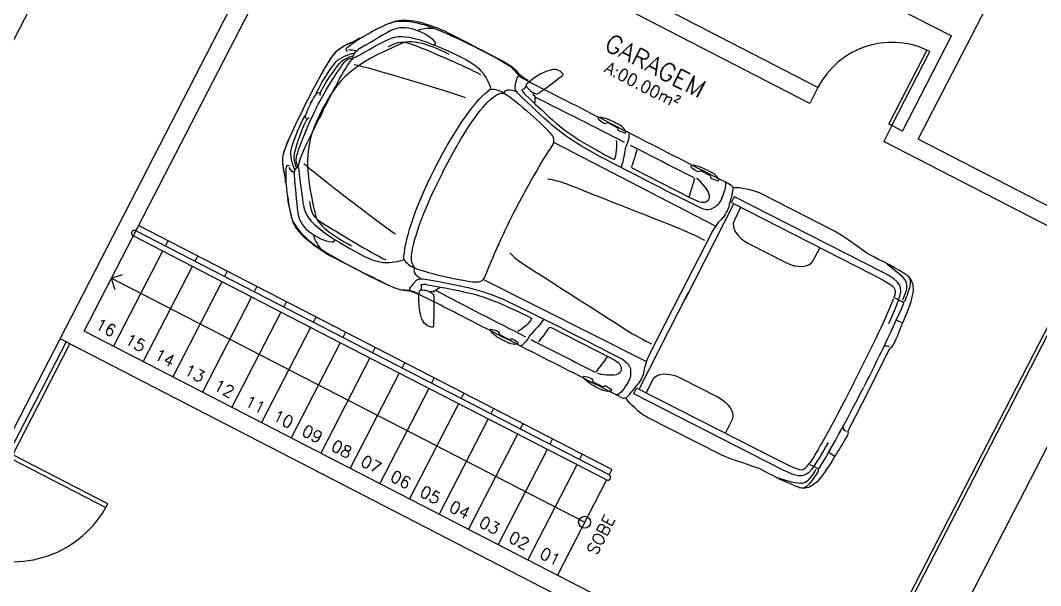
# Model space of a CAD drawing. Header units: millimetres. Extents: x 272118 to 273910, y 9581933 to 9583029.
# Drawn here: x 272799.25 to 272807.83, y 9582585.4 to 9582590.15 of the extents above; entities that cross this region are included whole.
import ezdxf

# ---------------------------------------------------------------- set-up
doc = ezdxf.new("R2010")
doc.units = ezdxf.units.MM
doc.header["$PDMODE"] = 35
doc.linetypes.add('HIDDEN', pattern=[9.525, 6.35, -3.175])
for name, color, linetype in [('ARQ-ALVENARIA', 4, 'Continuous'), ('ARQ-COTAS', 30, 'Continuous'), ('ARQ-ESQ-02', 2, 'Continuous'), ('ARQ-PENA-01', 1, 'Continuous'), ('ARQ-PENA-02', 2, 'Continuous'), ('ARQ-PENA-FINA-CINZA', 8, 'Continuous'), ('ARQ-PROJ-01', 1, 'HIDDEN'), ('ARQ-TEXTO2', 2, 'Continuous')]:
    doc.layers.add(name, color=color, linetype=linetype)
doc.styles.add('ROMANS', font='romans.shx')
doc.styles.add('Romans_Anot', font='romans.shx')
doc.dimstyles.new('Escala 1-100', dxfattribs={"dimscale": 10, "dimtxt": 0.2, "dimasz": 0.15, "dimexe": 0.1, "dimexo": 0.2, "dimgap": 0.15, "dimtad": 1, "dimzin": 4, "dimdsep": 46, "dimtxsty": 'Romans_Anot', "dimblk": 'OBLIQUE', "dimcen": 0.25, "dimclrd": 256, "dimclre": 256, "dimclrt": 2, "dimaunit": 1, "dimadec": 3, "dimazin": 0, "dimtfac": 1, "dimtix": 1, "dimtmove": 2, "dimatfit": 3, "dimfxl": 0, "dimlwd": -1, "dimlwe": -1, "dimarcsym": 0})
doc.dimstyles.new('Escala 1-1000', dxfattribs={"dimscale": 15, "dimtxt": 0.2, "dimasz": 0.15, "dimexe": 0.1, "dimexo": 0.2, "dimgap": 0.15, "dimtad": 1, "dimzin": 4, "dimdsep": 46, "dimtxsty": 'Romans_Anot', "dimblk": 'OBLIQUE', "dimcen": 0.25, "dimse1": 1, "dimse2": 1, "dimsd1": 1, "dimsd2": 1, "dimclrd": 256, "dimclre": 256, "dimclrt": 2, "dimaunit": 1, "dimadec": 3, "dimazin": 0, "dimtfac": 1, "dimtix": 1, "dimtmove": 2, "dimatfit": 3, "dimfxl": 0, "dimlwd": -1, "dimlwe": -1, "dimarcsym": 0})

# ---------------------------------------------------------------- blocks, each defined once
blk = doc.blocks.new('*D47')
at = {"layer": 'Defpoints', "color": 0, "transparency": 16777216}
for p in [(272867.4997, 9582603.7091), (272867.4997, 9582603.7091), (272792.5335, 9582537.527)]:
    blk.add_point(p, dxfattribs=at)
at = {"layer": 'ARQ-COTAS', "color": 2, "transparency": 16777216, "insert": (272827.5347, 9582573.4293), "char_height": 3, "attachment_point": 5, "rotation": 41.4389, "style": 'Romans_Anot'}
blk.add_mtext('100.00', dxfattribs=at)
blk = doc.blocks.new('_Oblique')
at = {"color": 0, "linetype": 'ByBlock', "lineweight": -2}
blk.add_line((-0.5, -0.5), (0.5, 0.5), dxfattribs=at)
blk = doc.blocks.new('*D50')
at = {"layer": 'ARQ-COTAS', "transparency": 16777216}
for p, q in [((272764.0639, 9582594.9512), (272762.4741, 9582591.8667)), ((272800.9762, 9582573.1471), (272762.9322, 9582592.7556)), ((272802.2339, 9582575.5872), (272800.5181, 9582572.2582))]:
    blk.add_line(p, q, dxfattribs=at)
at = {"layer": 'Defpoints', "color": 0, "transparency": 16777216}
for p in [(272764.9802, 9582596.729), (272762.9322, 9582592.7556), (272803.1502, 9582577.3649)]:
    blk.add_point(p, dxfattribs=at)
at = {"layer": 'ARQ-COTAS', "transparency": 16777216, "xscale": 1.5, "yscale": 1.5, "zscale": 1.5}
for p, rotation in [((272762.9322, 9582592.7556), 152.7326999488848), ((272800.9762, 9582573.1471), 332.7326999488848)]:
    blk.add_blockref('_Oblique', p, dxfattribs=dict(at, rotation=rotation))
at = {"layer": 'ARQ-COTAS', "color": 2, "transparency": 16777216, "insert": (272783.0996, 9582585.1735), "char_height": 2, "attachment_point": 5, "rotation": 332.7327, "style": 'Romans_Anot'}
blk.add_mtext('42.80', dxfattribs=at)
blk = doc.blocks.new('*D51')
at = {"layer": 'ARQ-COTAS', "transparency": 16777216}
for p, q in [((272813.8388, 9582593.7373), (272817.2646, 9582591.9716)), ((272807.4649, 9582575.141), (272816.3757, 9582592.4297)), ((272804.9279, 9582576.4486), (272808.3537, 9582574.6829))]:
    blk.add_line(p, q, dxfattribs=at)
at = {"layer": 'Defpoints', "color": 0, "transparency": 16777216}
for p in [(272812.061, 9582594.6536), (272816.3757, 9582592.4297), (272803.1502, 9582577.3649)]:
    blk.add_point(p, dxfattribs=at)
at = {"layer": 'ARQ-COTAS', "transparency": 16777216, "xscale": 1.5, "yscale": 1.5, "zscale": 1.5}
for p, rotation in [((272816.3757, 9582592.4297), 62.73269995504112), ((272807.4649, 9582575.141), 242.7326999550411)]:
    blk.add_blockref('_Oblique', p, dxfattribs=dict(at, rotation=rotation))
at = {"layer": 'ARQ-COTAS', "color": 2, "transparency": 16777216, "insert": (272809.6981, 9582584.9307), "char_height": 2, "attachment_point": 5, "rotation": 62.7327, "style": 'Romans_Anot'}
blk.add_mtext('19.45', dxfattribs=at)

msp = doc.modelspace()

# ---------------------------------------------------------------- hatches: boundary and pattern name
at = {"layer": 'ARQ-ALVENARIA'}
h = msp.add_hatch(color=8, dxfattribs=at)
h.paths.add_polyline_path([(272803.5083, 9582589.5913, 0.002536), (272803.5416, 9582589.5569)], flags=0)
h.paths.add_polyline_path([(272803.5416, 9582589.5569, 0.139761), (272803.6013, 9582589.5325)], flags=0)
h.paths.add_polyline_path([(272803.8095, 9582589.684, 0.291649), (272803.8169, 9582589.6974)], flags=0)
h = msp.add_hatch(color=8, dxfattribs=at)
h.paths.add_polyline_path([(272802.6721, 9582587.8749, 0.001), (272802.6247, 9582587.8816)], flags=0)
h.paths.add_polyline_path([(272802.7269, 9582587.8409, 0.139158), (272802.6721, 9582587.8749)], flags=0)

# ---------------------------------------------------------------- linework, layer by layer
at = {"layer": 'ARQ-ALVENARIA', "color": 8}
for p, q in [((272799.5843, 9582587.4717), (272801.7833, 9582591.7383)), ((272805.9611, 9582589.585), (272801.7833, 9582591.7383)), ((272799.7863, 9582587.5363), (272801.8479, 9582591.5362)), ((272805.8923, 9582589.4517), (272801.8479, 9582591.5362)), ((272806.8055, 9582589.1498), (272807.9509, 9582591.372)), ((272806.6401, 9582590.2476), (272807.0845, 9582590.0185)), ((272806.6722, 9582589.2185), (272807.0845, 9582590.0185)), ((272805.9611, 9582589.585), (272805.8923, 9582589.4517)), ((272806.5833, 9582589.2643), (272806.5146, 9582589.131)), ((272806.6722, 9582589.2185), (272806.5566, 9582589.2781)), ((272808.0701, 9582588.3292), (272806.5146, 9582589.131)), ((272808.2722, 9582588.3939), (272806.8055, 9582589.1498)), ((272800.9911, 9582588.0403), (272800.9682, 9582587.9959)), ((272801.24, 9582587.912), (272801.2171, 9582587.8676)), ((272801.4889, 9582587.7838), (272801.466, 9582587.7393)), ((272801.4431, 9582587.6949), (272801.0307, 9582586.8949)), ((272801.7378, 9582587.6555), (272801.7149, 9582587.611)), ((272806.0085, 9582584.3293), (272799.7863, 9582587.5363)), ((272801.692, 9582587.5666), (272801.2796, 9582586.7666)), ((272801.9867, 9582587.5272), (272801.9637, 9582587.4828)), ((272804.2266, 9582586.3727), (272801.9867, 9582587.5272)), ((272804.0286, 9582585.181), (272799.5843, 9582587.4717)), ((272801.9408, 9582587.4383), (272801.5285, 9582586.6383)), ((272804.1808, 9582586.2838), (272801.9408, 9582587.4383)), ((272804.2037, 9582586.3282), (272801.9637, 9582587.4828)), ((272802.2355, 9582587.3989), (272802.2126, 9582587.3545)), ((272802.1897, 9582587.31), (272801.7774, 9582586.5101)), ((272802.4844, 9582587.2707), (272802.4615, 9582587.2262)), ((272802.4386, 9582587.1818), (272802.0263, 9582586.3818)), ((272802.7333, 9582587.1424), (272802.7104, 9582587.0979)), ((272802.6875, 9582587.0535), (272802.2752, 9582586.2535)), ((272802.9822, 9582587.0141), (272802.9593, 9582586.9696)), ((272802.9364, 9582586.9252), (272802.5241, 9582586.1252)), ((272803.2311, 9582586.8858), (272803.2082, 9582586.8414)), ((272803.1853, 9582586.7969), (272802.7729, 9582585.9969)), ((272803.48, 9582586.7575), (272803.4571, 9582586.7131)), ((272803.7289, 9582586.6293), (272803.7059, 9582586.5848)), ((272803.9777, 9582586.501), (272803.9548, 9582586.4565)), ((272804.2266, 9582586.3727), (272804.2037, 9582586.3282))]:
    msp.add_line(p, q, dxfattribs=at)
msp.add_lwpolyline([(272806.5833, 9582589.2643), (272806.904, 9582589.8865), (272806.8773, 9582589.9003), (272806.5566, 9582589.2781)], close=True, dxfattribs=at)
for points in [[(272803.4746, 9582589.6642, 0.007609), (272803.8404, 9582589.4761, -0.000033), (272805.2086, 9582588.7766)], [(272803.5083, 9582589.5913, 0.002536), (272803.5416, 9582589.5569, 0.139761), (272803.6013, 9582589.5325)], [(272804.2802, 9582589.2759, 0.018307), (272804.2049, 9582589.3122, 0.00379), (272804.1847, 9582589.3204)], [(272805.0781, 9582588.8632, 0.007796), (272805.0614, 9582588.8722, 0.019151), (272804.9861, 9582588.9086)], [(272804.2942, 9582586.9846, -0.000029), (272802.925, 9582587.6821, 0.007592), (272802.558, 9582587.8679)], [(272802.7269, 9582587.8409, 0.139158), (272802.6721, 9582587.8749, 0.001), (272802.6247, 9582587.8816)], [(272803.253, 9582587.4946, -0.001054), (272803.2715, 9582587.4831, 0.01916), (272803.3452, 9582587.4435, 0.013324), (272803.3623, 9582587.4353)], [(272804.0568, 9582587.0875, 0.019973), (272804.1304, 9582587.0477, 0.002241), (272804.1475, 9582587.0395)]]:
    msp.add_lwpolyline(points, format="xyb", dxfattribs=at)
for points in [[(272803.504, 9582589.5924), (272803.4858, 9582589.5721)], [(272801.7515, 9582589.5402), (272801.7665, 9582589.5415)], [(272803.2037, 9582589.5714), (272803.2096, 9582589.5711)], [(272803.5697, 9582589.5381), (272803.5636, 9582589.5263), (272803.5768, 9582589.519), (272803.5794, 9582589.5138), (272803.5797, 9582589.4549)], [(272801.6472, 9582589.3359), (272801.655, 9582589.3228)], [(272804.1653, 9582589.2832), (272804.1796, 9582589.2845)], [(272804.1931, 9582589.2895), (272804.2676, 9582589.2522)], [(272803.743, 9582589.1225), (272805.0952, 9582588.4227)], [(272804.2413, 9582588.9813), (272804.2484, 9582588.9834)], [(272804.3926, 9582588.9202), (272804.3962, 9582588.9094), (272804.9016, 9582588.6515)], [(272804.9466, 9582588.8796), (272804.9607, 9582588.8808)], [(272804.9743, 9582588.8857), (272805.0488, 9582588.8487)], [(272805.2773, 9582588.7418), (272805.2489, 9582588.7415)], [(272806.5041, 9582588.0317), (272805.2598, 9582588.6666)], [(272806.1066, 9582588.3733), (272805.4868, 9582588.6895)], [(272805.2511, 9582588.6035), (272804.8401, 9582587.7979)], [(272805.2448, 9582588.6126), (272806.4088, 9582588.0187), (272806.4801, 9582587.9813)], [(272805.3103, 9582588.5744), (272805.2555, 9582588.4635)], [(272805.0597, 9582588.3496), (272804.8054, 9582587.8511)], [(272805.3778, 9582588.2724), (272805.6922, 9582588.112)], [(272805.9187, 9582588.1251), (272805.9762, 9582588.2346)], [(272802.4742, 9582588.1417), (272802.4779, 9582588.1371)], [(272803.1542, 9582587.9685), (272804.5143, 9582587.2843)], [(272806.7389, 9582587.9793), (272806.7204, 9582587.999)], [(272802.6213, 9582587.8844), (272802.6271, 9582587.9112)], [(272802.7037, 9582587.8631), (272802.7097, 9582587.8749), (272802.7234, 9582587.8686), (272802.7291, 9582587.8694), (272802.7771, 9582587.9039)], [(272804.4601, 9582587.0532), (272804.8705, 9582587.8575)], [(272804.5527, 9582587.3558), (272804.807, 9582587.8543)], [(272806.6081, 9582587.8161), (272806.6617, 9582587.7888)], [(272803.5486, 9582587.646), (272803.5512, 9582587.639)], [(272806.6234, 9582587.6271), (272806.6749, 9582587.6047)], [(272803.2718, 9582587.5322), (272803.2791, 9582587.5198)], [(272803.6992, 9582587.5642), (272803.71, 9582587.5677), (272804.2154, 9582587.3098)], [(272803.283, 9582587.5061), (272803.3569, 9582587.4675)], [(272806.3911, 9582587.0436), (272806.5674, 9582587.389)], [(272804.0571, 9582587.1364), (272804.0643, 9582587.1241)], [(272804.0684, 9582587.1103), (272804.1421, 9582587.0718)], [(272804.5177, 9582587.021), (272804.5753, 9582587.1304)], [(272804.8018, 9582587.1435), (272805.1162, 9582586.9831)], [(272805.6577, 9582586.3728), (272804.4133, 9582587.0077)], [(272804.4483, 9582587.0515), (272805.6122, 9582586.4576), (272805.6844, 9582586.4219)], [(272806.3915, 9582587.0443), (272806.2151, 9582586.6987)], [(272804.3627, 9582586.9494), (272804.3464, 9582586.9726)], [(272805.1478, 9582586.4944), (272804.5281, 9582586.8106)], [(272805.2385, 9582586.792), (272805.1836, 9582586.6812)], [(272806.0553, 9582586.5137), (272806.1037, 9582586.4851)], [(272805.8932, 9582586.4152), (272805.9468, 9582586.3879)], [(272805.8379, 9582586.2135), (272805.8111, 9582586.2169)]]:
    msp.add_lwpolyline(points, dxfattribs=at)
msp.add_circle((272803.9976, 9582585.9283), 0.05, dxfattribs=at)
for centre, radius, start, end in [((272809.2705, 9582577.8973), 13.9883, 119.56862, 120.87532), ((272806.5839, 9582589.264), 0.7007, 65.2416, 152.7327), ((272803.8027, 9582589.6964), 0.0142, 298.6745, 3.7116), ((272803.0979, 9582589.1795), 0.422, 57.47143, 58.42157), ((272782.2223, 9582546.1879), 48.2947, 62.75037, 63.74751), ((270142.1691, 9577372.1313), 5856.9726, 62.95892226, 62.96481433), ((272822.7743, 9582624.4066), 40.0111, 242.11724, 243.57083), ((272816.0975, 9582590.141), 14.6019, 185.08483, 186.33662), ((272698.9658, 9582321.1597), 287.4306, 68.392101, 68.603207), ((272952.6173, 9582820.6973), 276.3016, 237.332852, 237.552458), ((272826.2742, 9582632.515), 50.4576, 242.20395, 243.17092), ((272785.4259, 9582551.1923), 40.7479, 62.38564, 63.81295), ((274134.4469, 9585196.0546), 2928.4864, 242.9694196, 242.9812038), ((272804.1923, 9582586.306), 0.025, 242.7327, 62.7327)]:
    msp.add_arc(centre, radius, start, end, dxfattribs=at)
for points in [[(272802.0789, 9582589.981), (272802.142, 9582590.0231), (272802.2875, 9582590.0976), (272802.3469, 9582590.1221)], [(272802.2183, 9582590.0619), (272802.2779, 9582590.0941), (272802.3866, 9582590.139), (272802.4179, 9582590.1465)], [(272802.3469, 9582590.1221), (272802.4178, 9582590.1515), (272802.542, 9582590.1638), (272802.7718, 9582590.0672)], [(272802.3677, 9582590.0639), (272802.4088, 9582590.0866), (272802.4683, 9582590.1013), (272802.5432, 9582590.0804)], [(272802.4179, 9582590.1465), (272802.4491, 9582590.154), (272802.5475, 9582590.1524), (272802.616, 9582590.1331)], [(272802.616, 9582590.1331), (272802.7016, 9582590.109), (272802.7654, 9582590.0882), (272802.8493, 9582590.0454)], [(272802.3453, 9582589.9893), (272802.4163, 9582590.0216), (272802.4806, 9582590.0243), (272802.6131, 9582589.9853)], [(272802.5432, 9582590.0804), (272802.6334, 9582590.0553), (272802.6918, 9582590.0204), (272802.7329, 9582589.9757)], [(272802.5996, 9582590.0667), (272802.6096, 9582590.0789), (272802.6834, 9582590.0881), (272802.7325, 9582590.0846)], [(272802.7718, 9582590.0672), (272802.8686, 9582590.0266), (272803.1648, 9582589.8889), (272803.3436, 9582589.7815)], [(272802.8493, 9582590.0454), (272803.0233, 9582589.9566), (272803.2672, 9582589.8323), (272803.3635, 9582589.7753)], [(272802.4717, 9582589.9592), (272802.0438, 9582589.7802), (272801.9259, 9582589.6657), (272801.7879, 9582589.3952)], [(272801.9041, 9582589.8826), (272801.9499, 9582589.9358), (272802.0578, 9582589.9654), (272802.1024, 9582590.0018)], [(272801.9565, 9582589.9245), (272801.9975, 9582589.9512), (272802.0735, 9582589.9774), (272802.0789, 9582589.981)], [(272802.0028, 9582589.9231), (272802.0148, 9582589.9349), (272802.0942, 9582589.9905), (272802.0942, 9582589.9905)], [(272802.0784, 9582589.8443), (272802.1653, 9582589.8928), (272802.2943, 9582589.9663), (272802.3453, 9582589.9893)], [(272802.3479, 9582589.9285), (272802.4342, 9582589.9706), (272802.459, 9582589.9888), (272802.5893, 9582589.9332)], [(272802.8583, 9582589.8626), (272802.8151, 9582589.8846), (272802.5811, 9582590.0049), (272802.4717, 9582589.9592)], [(272802.5893, 9582589.9332), (272802.7528, 9582589.8632), (272802.9663, 9582589.7766), (272803.122, 9582589.6955)], [(272802.6131, 9582589.9853), (272802.6637, 9582589.9706), (272802.7858, 9582589.9221), (272802.9153, 9582589.8619)], [(272802.7329, 9582589.9757), (272802.7469, 9582589.9603), (272802.7395, 9582589.9457), (272802.7296, 9582589.9441)], [(272801.658, 9582589.4611), (272801.8048, 9582589.7488), (272801.8733, 9582589.8426), (272801.8733, 9582589.8426)], [(272801.7846, 9582589.6948), (272801.7846, 9582589.6948), (272801.8464, 9582589.8155), (272801.9041, 9582589.8826)], [(272801.8733, 9582589.8426), (272801.9082, 9582589.8958), (272801.9158, 9582589.8977), (272801.9565, 9582589.9245)], [(272801.9046, 9582589.7995), (272801.9403, 9582589.8391), (272802.0119, 9582589.8651), (272802.0591, 9582589.8736)], [(272801.9435, 9582589.7956), (272801.9685, 9582589.8248), (272802.0215, 9582589.8429), (272802.0215, 9582589.8429)], [(272802.0039, 9582589.888), (272801.9835, 9582589.9023), (272801.9907, 9582589.9116), (272802.0028, 9582589.9231)], [(272802.0724, 9582589.8938), (272802.0593, 9582589.8983), (272802.0139, 9582589.9006), (272802.0139, 9582589.9006)], [(272802.0215, 9582589.8429), (272802.0377, 9582589.8496), (272802.0471, 9582589.848), (272802.0471, 9582589.848)], [(272802.0391, 9582589.8319), (272802.0555, 9582589.8351), (272802.0651, 9582589.8368), (272802.0784, 9582589.8443)], [(272802.0515, 9582589.8389), (272802.0541, 9582589.8613), (272802.0591, 9582589.8825), (272802.0921, 9582589.9033)], [(272802.9153, 9582589.8619), (272803.0446, 9582589.8018), (272803.0987, 9582589.7624), (272803.1431, 9582589.7049)], [(272801.7391, 9582589.5363), (272801.8052, 9582589.6659), (272801.8688, 9582589.7599), (272801.9046, 9582589.7995)], [(272801.741, 9582589.4164), (272801.815, 9582589.5613), (272801.9553, 9582589.7767), (272801.981, 9582589.802)], [(272801.7767, 9582589.5458), (272801.8331, 9582589.6636), (272801.9435, 9582589.7956), (272801.9435, 9582589.7956)], [(272801.7966, 9582589.3884), (272801.8841, 9582589.5598), (272801.9972, 9582589.7852), (272802.0512, 9582589.8301)], [(272801.981, 9582589.802), (272802.0071, 9582589.8275), (272802.0203, 9582589.8283), (272802.0391, 9582589.8319)], [(272802.0587, 9582589.7786), (272802.1721, 9582589.7566), (272802.8665, 9582589.5509), (272802.9919, 9582589.5016)], [(272803.3436, 9582589.7815), (272803.428, 9582589.7308), (272803.4194, 9582589.6941), (272803.4746, 9582589.6642)], [(272803.3635, 9582589.7753), (272803.4273, 9582589.7376), (272803.4365, 9582589.6907), (272803.5211, 9582589.6476)], [(272803.1431, 9582589.7049), (272803.1803, 9582589.6574), (272803.2077, 9582589.579), (272803.2077, 9582589.579)], [(272803.4169, 9582589.609), (272803.4197, 9582589.6264), (272803.4302, 9582589.6843), (272803.4444, 9582589.6831)], [(272803.7195, 9582589.7338), (272803.6757, 9582589.7242), (272803.5902, 9582589.689), (272803.5126, 9582589.6167)], [(272803.7195, 9582589.7338), (272803.6757, 9582589.7242), (272803.5902, 9582589.689), (272803.5126, 9582589.6167)], [(272803.6013, 9582589.5325), (272803.6305, 9582589.5456), (272803.8095, 9582589.684), (272803.8095, 9582589.684)], [(272803.6013, 9582589.5325), (272803.6305, 9582589.5456), (272803.8095, 9582589.684), (272803.8095, 9582589.684)], [(272803.8169, 9582589.6974), (272803.8025, 9582589.7196), (272803.7631, 9582589.7432), (272803.7195, 9582589.7338)], [(272803.8169, 9582589.6974), (272803.8025, 9582589.7196), (272803.7631, 9582589.7432), (272803.7195, 9582589.7338)], [(272803.4499, 9582589.5238), (272803.4015, 9582589.5702), (272803.4139, 9582589.5917), (272803.4169, 9582589.609)], [(272803.5126, 9582589.6167), (272803.5126, 9582589.6167), (272803.4978, 9582589.602), (272803.5083, 9582589.5913)], [(272803.5126, 9582589.6167), (272803.5126, 9582589.6167), (272803.4978, 9582589.602), (272803.5083, 9582589.5913)], [(272801.6894, 9582589.4441), (272801.7322, 9582589.5278), (272801.7515, 9582589.5402), (272801.7515, 9582589.5402)], [(272801.7741, 9582589.5176), (272801.7726, 9582589.5322), (272801.7767, 9582589.5458), (272801.7767, 9582589.5458)], [(272802.7389, 9582588.9076), (272802.9252, 9582589.2728), (272803.0957, 9582589.4916), (272803.2037, 9582589.5714)], [(272803.2096, 9582589.5711), (272803.2448, 9582589.5724), (272803.2815, 9582589.5622), (272803.3189, 9582589.539)], [(272803.2098, 9582589.4874), (272803.2566, 9582589.5267), (272803.2928, 9582589.5455), (272803.3184, 9582589.5353)], [(272803.3199, 9582589.5426), (272803.3343, 9582589.5708), (272803.364, 9582589.5665), (272803.3835, 9582589.5624)], [(272803.3248, 9582589.5353), (272803.4352, 9582589.4648), (272803.6592, 9582589.2603), (272803.7092, 9582589.201)], [(272803.3835, 9582589.5624), (272803.4033, 9582589.5584), (272803.4283, 9582589.5496), (272803.4283, 9582589.5496)], [(272804.0626, 9582589.0405), (272803.803, 9582589.1833), (272803.7239, 9582589.2612), (272803.4499, 9582589.5238)], [(272803.4858, 9582589.5721), (272803.4717, 9582589.5748), (272803.4703, 9582589.5643), (272803.4703, 9582589.5643)], [(272803.4703, 9582589.5643), (272803.4733, 9582589.5509), (272803.4927, 9582589.5317), (272803.4927, 9582589.5317)], [(272803.4927, 9582589.5317), (272803.7551, 9582589.283), (272803.8292, 9582589.2076), (272804.0763, 9582589.0716)], [(272801.6564, 9582589.458), (272801.5096, 9582589.1703), (272801.4738, 9582589.0596), (272801.4738, 9582589.0596)], [(272801.7414, 9582589.4171), (272801.6673, 9582589.272), (272801.5754, 9582589.0322), (272801.5698, 9582588.9963)], [(272801.6886, 9582589.4424), (272801.6459, 9582589.3587), (272801.6472, 9582589.3359), (272801.6472, 9582589.3359)], [(272802.8058, 9582588.8759), (272803.0293, 9582589.314), (272803.169, 9582589.453), (272803.2098, 9582589.4874)], [(272801.6432, 9582589.3484), (272801.5769, 9582589.2185), (272801.5382, 9582589.112), (272801.5271, 9582589.0597)], [(272801.7966, 9582589.3884), (272801.7092, 9582589.2171), (272801.593, 9582588.993), (272801.5883, 9582588.923)], [(272801.7879, 9582589.3952), (272801.6499, 9582589.1247), (272801.6263, 9582588.962), (272801.7326, 9582588.5105)], [(272801.6799, 9582589.331), (272801.6674, 9582589.3238), (272801.6586, 9582589.3124), (272801.6586, 9582589.3124)], [(272804.1173, 9582589.3327), (272804.1093, 9582589.3323), (272804.1097, 9582589.325), (272804.1119, 9582589.3223)], [(272804.1173, 9582589.3327), (272804.1093, 9582589.3323), (272804.1097, 9582589.325), (272804.1119, 9582589.3223)], [(272804.1847, 9582589.3204), (272804.1549, 9582589.3324), (272804.1308, 9582589.3333), (272804.1173, 9582589.3327)], [(272804.1847, 9582589.3204), (272804.1549, 9582589.3324), (272804.1308, 9582589.3333), (272804.1173, 9582589.3327)], [(272801.6586, 9582589.3124), (272801.5964, 9582589.1976), (272801.5543, 9582589.0307), (272801.5543, 9582589.0307)], [(272804.1119, 9582589.3223), (272804.1198, 9582589.3121), (272804.1402, 9582589.2982), (272804.1653, 9582589.2832)], [(272804.1119, 9582589.3223), (272804.1198, 9582589.3121), (272804.1402, 9582589.2982), (272804.1653, 9582589.2832)], [(272804.1796, 9582589.2845), (272804.1855, 9582589.2859), (272804.1931, 9582589.2895), (272804.1931, 9582589.2895)], [(272804.1796, 9582589.2845), (272804.1855, 9582589.2859), (272804.1931, 9582589.2895), (272804.1931, 9582589.2895)], [(272804.2676, 9582589.2522), (272804.2804, 9582589.2457), (272804.2764, 9582589.2351), (272804.2773, 9582589.2319)], [(272804.2676, 9582589.2522), (272804.2804, 9582589.2457), (272804.2764, 9582589.2351), (272804.2773, 9582589.2319)], [(272804.2969, 9582589.2667), (272804.2919, 9582589.2695), (272804.2855, 9582589.2732), (272804.2802, 9582589.2759)], [(272804.2969, 9582589.2667), (272804.2919, 9582589.2695), (272804.2855, 9582589.2732), (272804.2802, 9582589.2759)], [(272804.3378, 9582589.2274), (272804.3318, 9582589.2386), (272804.3194, 9582589.2544), (272804.2969, 9582589.2667)], [(272804.3378, 9582589.2274), (272804.3318, 9582589.2386), (272804.3194, 9582589.2544), (272804.2969, 9582589.2667)], [(272801.4615, 9582589.015), (272801.4819, 9582589.1012), (272801.5434, 9582589.222), (272801.5434, 9582589.222)], [(272803.7092, 9582589.201), (272803.7281, 9582589.1789), (272803.7554, 9582589.1392), (272803.7189, 9582589.0877)], [(272804.2773, 9582589.2319), (272804.2773, 9582589.2319), (272804.2795, 9582589.226), (272804.2836, 9582589.2242)], [(272804.2773, 9582589.2319), (272804.2773, 9582589.2319), (272804.2795, 9582589.226), (272804.2836, 9582589.2242)], [(272804.2836, 9582589.2242), (272804.3074, 9582589.2131), (272804.3276, 9582589.2064), (272804.3378, 9582589.2044)], [(272804.2836, 9582589.2242), (272804.3074, 9582589.2131), (272804.3276, 9582589.2064), (272804.3378, 9582589.2044)], [(272804.3378, 9582589.2044), (272804.3485, 9582589.2022), (272804.346, 9582589.2118), (272804.3378, 9582589.2274)], [(272804.3378, 9582589.2044), (272804.3485, 9582589.2022), (272804.346, 9582589.2118), (272804.3378, 9582589.2274)], [(272804.3468, 9582589.09), (272804.3676, 9582589.1208), (272804.3772, 9582589.1829), (272804.3746, 9582589.2005)], [(272803.7189, 9582589.0877), (272803.6495, 9582588.9899), (272803.494, 9582588.7126), (272803.4153, 9582588.5585)], [(272804.0763, 9582589.0716), (272804.1296, 9582589.0404), (272804.2151, 9582588.9923), (272804.2413, 9582588.9813)], [(272804.2484, 9582588.9834), (272804.2671, 9582589.0027), (272804.2732, 9582589.1077), (272804.2668, 9582589.1389)], [(272804.3078, 9582588.9195), (272804.3254, 9582588.9566), (272804.3468, 9582589.09), (272804.3468, 9582589.09)], [(272801.4813, 9582588.7846), (272801.4846, 9582588.8421), (272801.4452, 9582588.9468), (272801.4615, 9582589.015)], [(272801.4738, 9582589.0596), (272801.4512, 9582589.0002), (272801.4541, 9582588.9928), (272801.4563, 9582588.9443)], [(272801.5271, 9582589.0597), (272801.5159, 9582589.0074), (272801.5369, 9582588.9342), (272801.5577, 9582588.891)], [(272801.5543, 9582589.0307), (272801.5453, 9582588.9934), (272801.562, 9582588.94), (272801.562, 9582588.94)], [(272801.5698, 9582588.9963), (272801.5646, 9582588.9603), (272801.5716, 9582588.9489), (272801.5798, 9582588.9319)], [(272804.4355, 9582589.0613), (272804.4353, 9582589.0386), (272804.4021, 9582588.9437), (272804.3926, 9582588.9202)], [(272801.4563, 9582588.9443), (272801.4588, 9582588.8954), (272801.4822, 9582588.8184), (272801.4825, 9582588.812)], [(272801.4846, 9582588.9076), (272801.4821, 9582588.891), (272801.4837, 9582588.7941), (272801.4837, 9582588.7941)], [(272801.5137, 9582588.9274), (272801.4902, 9582588.9354), (272801.4869, 9582588.9242), (272801.4846, 9582588.9076)], [(272801.5493, 9582588.8686), (272801.5379, 9582588.8763), (272801.5093, 9582588.9118), (272801.5093, 9582588.9118)], [(272801.5814, 9582588.9176), (272801.5648, 9582588.9024), (272801.5504, 9582588.8857), (272801.553, 9582588.8468)], [(272801.562, 9582588.94), (272801.5659, 9582588.9227), (272801.5727, 9582588.916), (272801.5727, 9582588.916)], [(272801.5798, 9582588.9319), (272801.5869, 9582588.9168), (272801.5911, 9582588.9078), (272801.5929, 9582588.8929)], [(272801.6343, 9582588.947), (272801.7188, 9582588.8683), (272802.2928, 9582588.4267), (272802.4063, 9582588.354)], [(272802.7389, 9582588.9076), (272802.5526, 9582588.5424), (272802.4754, 9582588.2758), (272802.4742, 9582588.1417)], [(272804.8985, 9582588.929), (272804.8904, 9582588.9286), (272804.891, 9582588.9214), (272804.8931, 9582588.9189)], [(272804.8985, 9582588.929), (272804.8904, 9582588.9286), (272804.891, 9582588.9214), (272804.8931, 9582588.9189)], [(272804.8931, 9582588.9189), (272804.9011, 9582588.9086), (272804.9212, 9582588.8946), (272804.9466, 9582588.8796)], [(272804.8931, 9582588.9189), (272804.9011, 9582588.9086), (272804.9212, 9582588.8946), (272804.9466, 9582588.8796)], [(272804.9659, 9582588.9168), (272804.9363, 9582588.9288), (272804.9119, 9582588.9297), (272804.8985, 9582588.929)], [(272804.9659, 9582588.9168), (272804.9363, 9582588.9288), (272804.9119, 9582588.9297), (272804.8985, 9582588.929)], [(272804.9861, 9582588.9086), (272804.9789, 9582588.9118), (272804.9729, 9582588.914), (272804.9659, 9582588.9168)], [(272804.9861, 9582588.9086), (272804.9789, 9582588.9118), (272804.9729, 9582588.914), (272804.9659, 9582588.9168)], [(272801.4825, 9582588.812), (272801.4854, 9582588.7363), (272801.5105, 9582588.5748), (272801.5254, 9582588.5122)], [(272801.5929, 9582588.8929), (272801.6046, 9582588.7939), (272801.6209, 9582588.6464), (272801.632, 9582588.5914)], [(272802.8038, 9582588.872), (272802.6002, 9582588.473), (272802.5551, 9582588.2772), (272802.5407, 9582588.1885)], [(272803.6861, 9582588.8175), (272803.7399, 9582588.811), (272803.7892, 9582588.7932), (272803.8276, 9582588.7795)], [(272804.8775, 9582588.6668), (272804.8902, 9582588.697), (272804.917, 9582588.7911), (272804.9249, 9582588.8218)], [(272805.0439, 9582588.6947), (272805.0335, 9582588.7283), (272804.9688, 9582588.8045), (272804.9407, 9582588.8198)], [(272804.9607, 9582588.8808), (272804.9666, 9582588.8822), (272804.9743, 9582588.8857), (272804.9743, 9582588.8857)], [(272804.9607, 9582588.8808), (272804.9666, 9582588.8822), (272804.9743, 9582588.8857), (272804.9743, 9582588.8857)], [(272805.0488, 9582588.8487), (272805.0617, 9582588.8421), (272805.0575, 9582588.8315), (272805.0586, 9582588.8284)], [(272805.0488, 9582588.8487), (272805.0617, 9582588.8421), (272805.0575, 9582588.8315), (272805.0586, 9582588.8284)], [(272805.0586, 9582588.8284), (272805.0586, 9582588.8284), (272805.0607, 9582588.8224), (272805.0649, 9582588.8206)], [(272805.0586, 9582588.8284), (272805.0586, 9582588.8284), (272805.0607, 9582588.8224), (272805.0649, 9582588.8206)], [(272805.0649, 9582588.8206), (272805.0885, 9582588.8095), (272805.1088, 9582588.8027), (272805.119, 9582588.8008)], [(272805.0649, 9582588.8206), (272805.0885, 9582588.8095), (272805.1088, 9582588.8027), (272805.119, 9582588.8008)], [(272805.119, 9582588.8238), (272805.113, 9582588.8349), (272805.1006, 9582588.8509), (272805.0781, 9582588.8632)], [(272805.119, 9582588.8238), (272805.113, 9582588.8349), (272805.1006, 9582588.8509), (272805.0781, 9582588.8632)], [(272805.119, 9582588.8008), (272805.1298, 9582588.7986), (272805.1273, 9582588.8082), (272805.119, 9582588.8238)], [(272805.119, 9582588.8008), (272805.1298, 9582588.7986), (272805.1273, 9582588.8082), (272805.119, 9582588.8238)], [(272805.1524, 9582588.652), (272805.1655, 9582588.6929), (272805.2028, 9582588.766), (272805.1802, 9582588.7881)], [(272805.2087, 9582588.7768), (272805.2303, 9582588.7657), (272805.2433, 9582588.7579), (272805.2458, 9582588.7423)], [(272805.2457, 9582588.7278), (272805.2329, 9582588.6494), (272805.2177, 9582588.6178), (272805.2131, 9582588.5924)], [(272805.2458, 9582588.7423), (272805.2466, 9582588.7381), (272805.2465, 9582588.7333), (272805.2457, 9582588.7278)], [(272805.4868, 9582588.6895), (272805.4458, 9582588.7162), (272805.3381, 9582588.7386), (272805.2773, 9582588.7418)], [(272801.5493, 9582588.4442), (272801.537, 9582588.4739), (272801.5095, 9582588.5883), (272801.5006, 9582588.6555)], [(272804.9016, 9582588.6515), (272804.9552, 9582588.6242), (272804.9926, 9582588.6091), (272805.0228, 9582588.6263)], [(272805.0228, 9582588.6263), (272805.0532, 9582588.6435), (272805.0523, 9582588.6674), (272805.0439, 9582588.6947)], [(272805.0736, 9582588.5689), (272805.1021, 9582588.584), (272805.1393, 9582588.6112), (272805.1524, 9582588.652)], [(272805.2506, 9582588.655), (272805.2488, 9582588.6514), (272805.2345, 9582588.6234), (272805.2345, 9582588.6234)], [(272805.2598, 9582588.6666), (272805.2598, 9582588.6666), (272805.2525, 9582588.6587), (272805.2506, 9582588.655)], [(272801.632, 9582588.5914), (272801.6476, 9582588.5151), (272801.6832, 9582588.4614), (272801.7924, 9582588.3769)], [(272801.6829, 9582588.6251), (272801.6994, 9582588.5304), (272801.6992, 9582588.4996), (272801.8206, 9582588.4268)], [(272803.1681, 9582588.0083), (272803.2066, 9582588.122), (272803.3399, 9582588.4107), (272803.4185, 9582588.5646)], [(272804.9657, 9582588.5772), (272805.0059, 9582588.5567), (272805.0451, 9582588.5537), (272805.0736, 9582588.5689)], [(272805.2131, 9582588.5924), (272805.2087, 9582588.5668), (272805.1826, 9582588.5088), (272805.1564, 9582588.4845)], [(272805.2345, 9582588.6234), (272805.2336, 9582588.618), (272805.2399, 9582588.6125), (272805.2399, 9582588.6125)], [(272801.5254, 9582588.5122), (272801.5433, 9582588.4376), (272801.6062, 9582588.3297), (272801.8191, 9582588.2002)], [(272801.5847, 9582588.5294), (272801.5905, 9582588.483), (272801.6135, 9582588.426), (272801.6744, 9582588.3777)], [(272801.7326, 9582588.5105), (272801.7597, 9582588.3951), (272801.9945, 9582588.2763), (272802.0376, 9582588.2542)], [(272805.1564, 9582588.4845), (272805.1301, 9582588.4603), (272805.0934, 9582588.4155), (272805.0597, 9582588.3496)], [(272801.6764, 9582588.2916), (272801.6206, 9582588.3358), (272801.5615, 9582588.4145), (272801.5493, 9582588.4442)], [(272801.8206, 9582588.4268), (272801.9733, 9582588.3354), (272802.1687, 9582588.2135), (272802.3257, 9582588.1349)], [(272804.8129, 9582588.3914), (272804.8681, 9582588.3719), (272805.0061, 9582588.3016), (272805.0061, 9582588.3016)], [(272805.2555, 9582588.4635), (272805.2275, 9582588.4086), (272805.2845, 9582588.32), (272805.3778, 9582588.2724)], [(272801.6744, 9582588.3777), (272801.7477, 9582588.3195), (272801.8102, 9582588.2927), (272801.8704, 9582588.2855)], [(272801.7185, 9582588.34), (272801.7147, 9582588.325), (272801.7504, 9582588.2596), (272801.7821, 9582588.2221)], [(272801.7924, 9582588.3769), (272801.8341, 9582588.3446), (272801.945, 9582588.2743), (272802.0696, 9582588.2046)], [(272801.8704, 9582588.2855), (272801.8912, 9582588.2833), (272801.8986, 9582588.2979), (272801.8943, 9582588.307)], [(272806.3922, 9582588.1799), (272806.3551, 9582588.1988), (272806.1704, 9582588.3407), (272806.1066, 9582588.3733)], [(272801.8843, 9582588.1542), (272801.8004, 9582588.1971), (272801.7461, 9582588.2365), (272801.6764, 9582588.2916)], [(272801.8191, 9582588.2002), (272801.9089, 9582588.1458), (272802.1941, 9582587.9867), (272802.3861, 9582587.9052)], [(272802.4047, 9582587.8963), (272802.3021, 9582587.9409), (272802.0583, 9582588.0655), (272801.8843, 9582588.1542)], [(272802.0696, 9582588.2046), (272802.1942, 9582588.1352), (272802.258, 9582588.1147), (272802.3305, 9582588.1123)], [(272802.3305, 9582588.1123), (272802.3909, 9582588.1104), (272802.4704, 9582588.1341), (272802.4704, 9582588.1341)], [(272802.4779, 9582588.1371), (272802.4974, 9582588.1077), (272802.5273, 9582588.0841), (272802.5679, 9582588.0674)], [(272802.5407, 9582588.1885), (272802.531, 9582588.1281), (272802.5474, 9582588.0847), (272802.5707, 9582588.07)], [(272803.3676, 9582588.1933), (272803.4044, 9582588.1537), (272803.4479, 9582588.1242), (272803.4814, 9582588.1011)], [(272805.6922, 9582588.112), (272805.7855, 9582588.0644), (272805.8907, 9582588.0702), (272805.9187, 9582588.1251)], [(272806.6113, 9582588.0652), (272806.5581, 9582588.0961), (272806.646, 9582588.0504), (272806.3922, 9582588.1799)], [(272802.5657, 9582588.0646), (272802.5512, 9582588.0362), (272802.5722, 9582588.0147), (272802.5869, 9582588.0013)], [(272802.5679, 9582588.0674), (272802.6854, 9582588.019), (272802.9919, 9582587.9554), (272803.0707, 9582587.9496)], [(272806.5433, 9582588.0998), (272806.5966, 9582588.0621), (272806.6852, 9582587.988), (272806.6993, 9582587.9578)], [(272806.7204, 9582587.999), (272806.7204, 9582587.999), (272806.6975, 9582588.0152), (272806.6113, 9582588.0652)], [(272802.6572, 9582587.9702), (272802.5913, 9582587.9823), (272802.5811, 9582587.9595), (272802.5689, 9582587.9471)], [(272802.5869, 9582588.0013), (272802.6018, 9582587.9878), (272802.6236, 9582587.9725), (272802.6236, 9582587.9725)], [(272803.408, 9582587.7578), (272803.14, 9582587.884), (272803.0306, 9582587.9025), (272802.6572, 9582587.9702)], [(272803.0707, 9582587.9496), (272803.0996, 9582587.9474), (272803.1478, 9582587.9485), (272803.1681, 9582588.0083)], [(272806.4801, 9582587.9813), (272806.6085, 9582587.9097), (272806.6319, 9582587.904), (272806.5972, 9582587.8088)], [(272806.6358, 9582587.7851), (272806.6829, 9582587.9156), (272806.6643, 9582587.9489), (272806.5041, 9582588.0317)], [(272806.6993, 9582587.9578), (272806.7187, 9582587.9168), (272806.7049, 9582587.8723), (272806.6724, 9582587.7961)], [(272806.6749, 9582587.6047), (272806.7805, 9582587.8452), (272806.781, 9582587.9117), (272806.7389, 9582587.9793)], [(272806.7376, 9582587.9159), (272806.7429, 9582587.9396), (272806.7483, 9582587.9774), (272806.7204, 9582587.9989)], [(272802.3861, 9582587.9052), (272802.4767, 9582587.8665), (272802.5013, 9582587.895), (272802.558, 9582587.8679)], [(272802.6006, 9582587.8437), (272802.516, 9582587.8869), (272802.4727, 9582587.8668), (272802.4047, 9582587.8963)], [(272802.5689, 9582587.9471), (272802.5565, 9582587.9345), (272802.5156, 9582587.8919), (272802.525, 9582587.8813)], [(272802.6066, 9582587.8633), (272802.6066, 9582587.8633), (272802.6098, 9582587.8838), (272802.6247, 9582587.8816)], [(272802.6066, 9582587.8633), (272802.6066, 9582587.8633), (272802.6098, 9582587.8838), (272802.6247, 9582587.8816)], [(272802.6271, 9582587.9112), (272802.6166, 9582587.921), (272802.6243, 9582587.9282), (272802.6243, 9582587.9282)], [(272802.6243, 9582587.9282), (272802.6368, 9582587.9337), (272802.6638, 9582587.9292), (272802.6638, 9582587.9292)], [(272802.6638, 9582587.9292), (272803.0192, 9582587.8626), (272803.1236, 9582587.847), (272803.3788, 9582587.7268)], [(272806.697, 9582587.7954), (272806.697, 9582587.7954), (272806.7287, 9582587.8757), (272806.7376, 9582587.9159)], [(272802.6333, 9582587.6272), (272802.6153, 9582587.6681), (272802.5937, 9582587.7581), (272802.6066, 9582587.8633)], [(272802.6333, 9582587.6272), (272802.6153, 9582587.6681), (272802.5937, 9582587.7581), (272802.6066, 9582587.8633)], [(272802.7269, 9582587.8409), (272802.7333, 9582587.8093), (272802.7264, 9582587.5834), (272802.7264, 9582587.5834)], [(272802.7269, 9582587.8409), (272802.7333, 9582587.8093), (272802.7264, 9582587.5834), (272802.7264, 9582587.5834)], [(272806.267, 9582587.1074), (272806.4651, 9582587.4957), (272806.568, 9582587.7246), (272806.5971, 9582587.8087)], [(272806.5568, 9582587.5986), (272806.5983, 9582587.6894), (272806.6244, 9582587.7523), (272806.6369, 9582587.7884)], [(272806.6647, 9582587.7881), (272806.6783, 9582587.7812), (272806.6806, 9582587.7682), (272806.6806, 9582587.7682)], [(272806.68, 9582587.7844), (272806.68, 9582587.7844), (272806.6947, 9582587.7858), (272806.697, 9582587.7954)], [(272803.3788, 9582587.7268), (272803.4353, 9582587.7018), (272803.5244, 9582587.6607), (272803.5486, 9582587.646)], [(272806.6806, 9582587.7682), (272806.5777, 9582587.5234), (272806.4149, 9582587.1993), (272806.3475, 9582587.0672)], [(272802.7198, 9582587.5695), (272802.6934, 9582587.5682), (272802.6512, 9582587.5863), (272802.6333, 9582587.6272)], [(272802.7198, 9582587.5695), (272802.6934, 9582587.5682), (272802.6512, 9582587.5863), (272802.6333, 9582587.6272)], [(272803.5512, 9582587.639), (272803.5465, 9582587.6125), (272803.4651, 9582587.546), (272803.4362, 9582587.5331)], [(272803.6499, 9582587.6301), (272803.6302, 9582587.5942), (272803.5347, 9582587.4986), (272803.5347, 9582587.4986)], [(272802.7264, 9582587.5834), (272802.7275, 9582587.574), (272802.7198, 9582587.5695), (272802.7198, 9582587.5695)], [(272802.7264, 9582587.5834), (272802.7275, 9582587.574), (272802.7198, 9582587.5695), (272802.7198, 9582587.5695)], [(272803.2036, 9582587.5421), (272803.1992, 9582587.5487), (272803.2054, 9582587.5527), (272803.2088, 9582587.5524)], [(272803.2036, 9582587.5421), (272803.1992, 9582587.5487), (272803.2054, 9582587.5527), (272803.2088, 9582587.5524)], [(272803.253, 9582587.4946), (272803.2259, 9582587.5118), (272803.211, 9582587.5308), (272803.2036, 9582587.5421)], [(272803.253, 9582587.4946), (272803.2259, 9582587.5118), (272803.211, 9582587.5308), (272803.2036, 9582587.5421)], [(272803.2088, 9582587.5524), (272803.2217, 9582587.552), (272803.245, 9582587.5439), (272803.2718, 9582587.5322)], [(272803.2088, 9582587.5524), (272803.2217, 9582587.552), (272803.245, 9582587.5439), (272803.2718, 9582587.5322)], [(272803.6102, 9582587.4467), (272803.6283, 9582587.4604), (272803.6857, 9582587.5428), (272803.6992, 9582587.5642)], [(272804.374, 9582587.5312), (272804.4221, 9582587.4978), (272804.56, 9582587.4275), (272804.56, 9582587.4275)], [(272806.5967, 9582587.4208), (272806.6321, 9582587.4901), (272806.6477, 9582587.5432), (272806.6749, 9582587.6047)], [(272803.2791, 9582587.5198), (272803.2815, 9582587.5143), (272803.283, 9582587.5061), (272803.283, 9582587.5061)], [(272803.2791, 9582587.5198), (272803.2815, 9582587.5143), (272803.283, 9582587.5061), (272803.283, 9582587.5061)], [(272803.3569, 9582587.4675), (272803.3698, 9582587.461), (272803.3759, 9582587.4704), (272803.3791, 9582587.4716)], [(272803.3569, 9582587.4675), (272803.3698, 9582587.461), (272803.3759, 9582587.4704), (272803.3791, 9582587.4716)], [(272803.3791, 9582587.4716), (272803.3791, 9582587.4716), (272803.3851, 9582587.4733), (272803.389, 9582587.4711)], [(272803.3791, 9582587.4716), (272803.3791, 9582587.4716), (272803.3851, 9582587.4733), (272803.389, 9582587.4711)], [(272803.389, 9582587.4711), (272803.412, 9582587.4582), (272803.4293, 9582587.4459), (272803.4368, 9582587.4387)], [(272803.389, 9582587.4711), (272803.412, 9582587.4582), (272803.4293, 9582587.4459), (272803.4368, 9582587.4387)], [(272803.4368, 9582587.4387), (272803.4449, 9582587.4314), (272803.4356, 9582587.4278), (272803.4183, 9582587.4254)], [(272803.4368, 9582587.4387), (272803.4449, 9582587.4314), (272803.4356, 9582587.4278), (272803.4183, 9582587.4254)], [(272803.5347, 9582587.4986), (272803.522, 9582587.4635), (272803.4774, 9582587.4194), (272803.4616, 9582587.4112)], [(272803.4183, 9582587.4254), (272803.4056, 9582587.4235), (272803.3855, 9582587.4243), (272803.3623, 9582587.4353)], [(272803.4183, 9582587.4254), (272803.4056, 9582587.4235), (272803.3855, 9582587.4243), (272803.3623, 9582587.4353)], [(272804.5002, 9582587.1985), (272804.5043, 9582587.2339), (272804.519, 9582587.2898), (272804.5527, 9582587.3558)], [(272806.5121, 9582587.3987), (272806.532, 9582587.4271), (272806.5613, 9582587.4063), (272806.5613, 9582587.4063)], [(272806.5674, 9582587.389), (272806.5674, 9582587.389), (272806.5703, 9582587.3948), (272806.5762, 9582587.3972)], [(272806.5762, 9582587.3972), (272806.5762, 9582587.3972), (272806.5856, 9582587.399), (272806.5967, 9582587.4208)], [(272804.189, 9582587.3203), (272804.1718, 9582587.2924), (272804.1115, 9582587.2155), (272804.0912, 9582587.1911)], [(272804.2154, 9582587.3098), (272804.269, 9582587.2825), (272804.3032, 9582587.2611), (272804.3069, 9582587.2265)], [(272804.3132, 9582587.2985), (272804.3534, 9582587.278), (272804.3787, 9582587.2478), (272804.3832, 9582587.216)], [(272804.2639, 9582587.1692), (272804.2307, 9582587.1579), (272804.1354, 9582587.1665), (272804.1066, 9582587.1805)], [(272804.3069, 9582587.2265), (272804.3109, 9582587.1917), (272804.291, 9582587.1784), (272804.2639, 9582587.1692)], [(272804.3832, 9582587.216), (272804.3876, 9582587.1839), (272804.3875, 9582587.1379), (272804.3621, 9582587.1034)], [(272804.4461, 9582587.0892), (272804.4642, 9582587.1078), (272804.4959, 9582587.163), (272804.5002, 9582587.1985)], [(272804.5753, 9582587.1304), (272804.6033, 9582587.1853), (272804.7085, 9582587.1911), (272804.8018, 9582587.1435)], [(272803.9889, 9582587.1463), (272803.9844, 9582587.1531), (272803.9906, 9582587.157), (272803.994, 9582587.1568)], [(272803.9889, 9582587.1463), (272803.9844, 9582587.1531), (272803.9906, 9582587.157), (272803.994, 9582587.1568)], [(272804.0382, 9582587.0988), (272804.0112, 9582587.1159), (272803.9962, 9582587.1351), (272803.9889, 9582587.1463)], [(272804.0382, 9582587.0988), (272804.0112, 9582587.1159), (272803.9962, 9582587.1351), (272803.9889, 9582587.1463)], [(272803.994, 9582587.1568), (272804.0069, 9582587.1562), (272804.0301, 9582587.1482), (272804.0571, 9582587.1364)], [(272803.994, 9582587.1568), (272804.0069, 9582587.1562), (272804.0301, 9582587.1482), (272804.0571, 9582587.1364)], [(272804.0568, 9582587.0875), (272804.05, 9582587.0913), (272804.0447, 9582587.0948), (272804.0382, 9582587.0988)], [(272804.0568, 9582587.0875), (272804.05, 9582587.0913), (272804.0447, 9582587.0948), (272804.0382, 9582587.0988)], [(272804.0643, 9582587.1241), (272804.0667, 9582587.1186), (272804.0684, 9582587.1103), (272804.0684, 9582587.1103)], [(272804.0643, 9582587.1241), (272804.0667, 9582587.1186), (272804.0684, 9582587.1103), (272804.0684, 9582587.1103)], [(272804.3621, 9582587.1034), (272804.3367, 9582587.0687), (272804.2994, 9582586.9956), (272804.2683, 9582587.0011)], [(272806.267, 9582587.1074), (272806.0688, 9582586.719), (272805.9437, 9582586.5013), (272805.8927, 9582586.4283)], [(272804.1421, 9582587.0718), (272804.155, 9582587.0652), (272804.1611, 9582587.0747), (272804.1643, 9582587.0757)], [(272804.1421, 9582587.0718), (272804.155, 9582587.0652), (272804.1611, 9582587.0747), (272804.1643, 9582587.0757)], [(272804.2035, 9582587.0295), (272804.1908, 9582587.0278), (272804.1707, 9582587.0285), (272804.1475, 9582587.0395)], [(272804.2035, 9582587.0295), (272804.1908, 9582587.0278), (272804.1707, 9582587.0285), (272804.1475, 9582587.0395)], [(272804.1643, 9582587.0757), (272804.1643, 9582587.0757), (272804.1703, 9582587.0775), (272804.1743, 9582587.0753)], [(272804.1643, 9582587.0757), (272804.1643, 9582587.0757), (272804.1703, 9582587.0775), (272804.1743, 9582587.0753)], [(272804.1743, 9582587.0753), (272804.1971, 9582587.0626), (272804.2145, 9582587.0501), (272804.2221, 9582587.0431)], [(272804.1743, 9582587.0753), (272804.1971, 9582587.0626), (272804.2145, 9582587.0501), (272804.2221, 9582587.0431)], [(272804.2221, 9582587.0431), (272804.2301, 9582587.0355), (272804.2209, 9582587.032), (272804.2035, 9582587.0295)], [(272804.2221, 9582587.0431), (272804.2301, 9582587.0355), (272804.2209, 9582587.032), (272804.2035, 9582587.0295)], [(272804.3555, 9582586.9833), (272804.4115, 9582587.0397), (272804.4283, 9582587.0707), (272804.4461, 9582587.0892)], [(272804.4133, 9582587.0077), (272804.4133, 9582587.0077), (272804.4155, 9582587.0183), (272804.4174, 9582587.022)], [(272804.4174, 9582587.022), (272804.4192, 9582587.0256), (272804.4335, 9582587.0536), (272804.4335, 9582587.0536)], [(272804.4335, 9582587.0536), (272804.4373, 9582587.0574), (272804.4455, 9582587.0556), (272804.4455, 9582587.0556)], [(272805.9746, 9582586.3846), (272806.1124, 9582586.6115), (272806.2793, 9582586.9337), (272806.3467, 9582587.0656)], [(272804.2941, 9582586.9844), (272804.3169, 9582586.9728), (272804.3312, 9582586.9669), (272804.3461, 9582586.9759)], [(272804.3461, 9582586.9759), (272804.3492, 9582586.9777), (272804.3522, 9582586.9802), (272804.3555, 9582586.9833)], [(272804.5281, 9582586.8106), (272804.4823, 9582586.8279), (272804.4009, 9582586.9021), (272804.3627, 9582586.9494)], [(272805.1162, 9582586.9831), (272805.2094, 9582586.9355), (272805.2665, 9582586.8469), (272805.2385, 9582586.792)], [(272806.1749, 9582586.7379), (272806.1636, 9582586.7051), (272806.1976, 9582586.6935), (272806.1976, 9582586.6935)], [(272806.2137, 9582586.6868), (272806.2137, 9582586.6868), (272806.2178, 9582586.6781), (272806.2066, 9582586.6563)], [(272806.2151, 9582586.6987), (272806.2151, 9582586.6987), (272806.2122, 9582586.6928), (272806.2137, 9582586.6868)], [(272806.0479, 9582586.5997), (272805.9944, 9582586.5043), (272805.9558, 9582586.4411), (272805.9325, 9582586.408)], [(272806.2066, 9582586.6563), (272806.1713, 9582586.5871), (272806.1375, 9582586.5433), (272806.1037, 9582586.4851)], [(272805.472, 9582586.3765), (272805.4349, 9582586.3954), (272805.2117, 9582586.4618), (272805.1478, 9582586.4944)], [(272805.9346, 9582586.4109), (272805.8565, 9582586.2962), (272805.8187, 9582586.2916), (272805.6577, 9582586.3728)], [(272805.6844, 9582586.4219), (272805.8177, 9582586.3598), (272805.8361, 9582586.3443), (272805.8927, 9582586.4283)], [(272806.1037, 9582586.4851), (272805.9709, 9582586.2585), (272805.9173, 9582586.219), (272805.8379, 9582586.2135)], [(272805.6935, 9582586.2665), (272805.6372, 9582586.2914), (272805.7258, 9582586.247), (272805.472, 9582586.3765)], [(272805.8321, 9582586.2582), (272805.8766, 9582586.2665), (272805.9044, 9582586.3036), (272805.9472, 9582586.3748)], [(272805.9621, 9582586.3553), (272805.9621, 9582586.3553), (272805.9157, 9582586.2823), (272805.8884, 9582586.2517)], [(272805.9491, 9582586.3856), (272805.9627, 9582586.3787), (272805.9746, 9582586.3846), (272805.9746, 9582586.3846)], [(272805.9611, 9582586.3755), (272805.9611, 9582586.3755), (272805.9685, 9582586.3628), (272805.9621, 9582586.3553)], [(272805.6255, 9582586.3012), (272805.6873, 9582586.28), (272805.7994, 9582586.252), (272805.8321, 9582586.2582)], [(272805.8111, 9582586.2169), (272805.8111, 9582586.2169), (272805.7845, 9582586.226), (272805.6935, 9582586.2665)], [(272805.8884, 9582586.2517), (272805.8724, 9582586.2336), (272805.8449, 9582586.207), (272805.8111, 9582586.2169)]]:
    msp.add_open_spline(points, degree=3, dxfattribs=at)
at = {"layer": 'ARQ-ESQ-02', "color": 8}
for points in [[(272806.6813, 9582585.22), (272806.708, 9582585.2063), (272808.0824, 9582587.8729), (272808.0557, 9582587.8867)], [(272799.1854, 9582586.496), (272799.6665, 9582587.4293), (272799.6354, 9582587.4453), (272799.1543, 9582586.512)], [(272799.1694, 9582586.4649), (272799.9694, 9582586.0525), (272799.9854, 9582586.0837), (272799.1854, 9582586.496)]]:
    msp.add_lwpolyline(points, close=True, dxfattribs=at)
at = {"layer": 'ARQ-PENA-01', "color": 8}
for p, q in [((272800.4933, 9582588.2969), (272800.4704, 9582588.2524)), ((272800.7422, 9582588.1686), (272800.7193, 9582588.1242)), ((272803.4342, 9582586.6686), (272803.0218, 9582585.8687)), ((272803.683, 9582586.5404), (272803.2707, 9582585.7404)), ((272803.9319, 9582586.4121), (272803.5196, 9582585.6121)), ((272804.1808, 9582586.2838), (272803.7685, 9582585.4838))]:
    msp.add_line(p, q, dxfattribs=at)
msp.add_arc((272799.1857, 9582586.4966), 0.9007, 242.7327, 330.46064, dxfattribs=at)
at = {"layer": 'ARQ-PENA-02', "color": 8}
msp.add_line((272803.1502, 9582577.3649), (272812.061, 9582594.6536), dxfattribs=at)
at = {"layer": 'ARQ-PENA-FINA-CINZA', "color": 8}
for p, q in [((272800.0154, 9582587.9807), (272800.1106, 9582588.0112)), ((272803.9976, 9582585.9283), (272800.0154, 9582587.9807)), ((272800.0154, 9582587.9807), (272800.0458, 9582587.8855)), ((272798.2098, 9582584.805), (272799.5843, 9582587.4717))]:
    msp.add_line(p, q, dxfattribs=at)
at = {"layer": 'ARQ-PROJ-01', "color": 8, "ltscale": 0.7}
msp.add_line((272800.8394, 9582593.1811), (272797.8615, 9582587.4033), dxfattribs=at)
at = {"layer": 'ARQ-PROJ-01', "color": 8, "ltscale": 0.6}
for p, q in [((272800.2444, 9582588.4252), (272800.2215, 9582588.3807)), ((272801.9637, 9582587.4828), (272800.2215, 9582588.3807)), ((272801.9867, 9582587.5272), (272800.2444, 9582588.4252)), ((272801.9408, 9582587.4383), (272800.1986, 9582588.3363)), ((272800.4475, 9582588.208), (272800.0352, 9582587.408)), ((272800.6964, 9582588.0797), (272800.2841, 9582587.2797)), ((272800.9453, 9582587.9514), (272800.533, 9582587.1515)), ((272801.1942, 9582587.8232), (272800.7819, 9582587.0232))]:
    msp.add_line(p, q, dxfattribs=at)
msp.add_arc((272800.2101, 9582588.3585), 0.025, 62.7327, 242.7327, dxfattribs=at)

# ---------------------------------------------------------------- texts
at = {"layer": 'ARQ-ALVENARIA', "color": 8, "rotation": 332.7327, "style": 'ROMANS'}
for s, insert, char_height, width, attachment_point in [('GARAGEM', (272804.5942, 9582589.7667), 0.15, 1.121767, 5), ('\\pi-0.04474;A:00.00m²', (272804.2406, 9582589.7874), 0.1, 0.653381, 1), ('\\pi0.01479;11', (272801.1597, 9582587.0086), 0.1, 0.148619, 1), ('\\pi0.0005;10', (272801.4086, 9582586.8803), 0.1, 0.148619, 1), ('\\pi-0.00426;09', (272801.6574, 9582586.752), 0.1, 0.148619, 1), ('\\pi-0.00664;08', (272801.9063, 9582586.6237), 0.1, 0.148619, 1), ('\\pi-0.00664;07', (272802.1552, 9582586.4954), 0.1, 0.148619, 1), ('\\pi-0.00664;06', (272802.4041, 9582586.3672), 0.1, 0.148619, 1), ('\\pi-0.00664;05', (272802.653, 9582586.2389), 0.1, 0.148619, 1), ('\\pi-0.00902;04', (272802.9019, 9582586.1106), 0.1, 0.148619, 1)]:
    msp.add_mtext(s, dxfattribs=dict(at, insert=insert, char_height=char_height, width=width, attachment_point=attachment_point))
at = {"layer": 'ARQ-TEXTO2', "color": 8, "char_height": 0.1, "attachment_point": 1, "style": 'ROMANS'}
for s, insert, width, rotation in [('\\pi0.0005;16', (272799.9152, 9582587.6499), 0.148619, 332.7327), ('\\pi0.0005;15', (272800.1641, 9582587.5217), 0.148619, 332.7327), ('\\pi-0.00188;14', (272800.413, 9582587.3934), 0.148619, 332.7327), ('\\pi0.0005;13', (272800.6619, 9582587.2651), 0.148619, 332.7327), ('\\pi0.0005;12', (272800.9108, 9582587.1368), 0.148619, 332.7327), ('\\pi0.14336;SOBE', (272803.9448, 9582585.5627), 0.653381, 62.7327), ('\\pi-0.00664;03', (272803.1508, 9582585.9823), 0.148619, 332.7327), ('\\pi-0.00664;02', (272803.3997, 9582585.854), 0.148619, 332.7327), ('\\pi0.00764;01', (272803.6485, 9582585.7258), 0.148619, 332.7327)]:
    msp.add_mtext(s, dxfattribs=dict(at, insert=insert, width=width, rotation=rotation))

# ---------------------------------------------------------------- dimensions: what is measured, and where the dimension line sits
at = {"layer": 'ARQ-COTAS'}
for p1, p2, distance, dimstyle, picture, middle in [((272792.5335, 9582537.527), (272867.4997, 9582603.7091), 0, 'Escala 1-1000', '*D47', (272827.5347, 9582573.4293)), ((272803.1502, 9582577.3649), (272812.061, 9582594.6536), -4.8541, 'Escala 1-100', '*D51', (272809.6981, 9582584.9307))]:
    dim = msp.add_aligned_dim(p1=p1, p2=p2, distance=distance, dimstyle=dimstyle, dxfattribs=at)
    dim.commit()
    dim.dimension.update_dxf_attribs({"geometry": picture, "text_midpoint": middle})
dim = msp.add_linear_dim(base=(272762.9322, 9582592.7556), p1=(272803.1502, 9582577.3649), p2=(272764.9802, 9582596.729), angle=152.7327, dimstyle='Escala 1-100', dxfattribs=at)
dim.commit()
dim.dimension.update_dxf_attribs({"geometry": '*D50', "text_midpoint": (272783.0996, 9582585.1735)})

doc.saveas('drawing.dxf')
